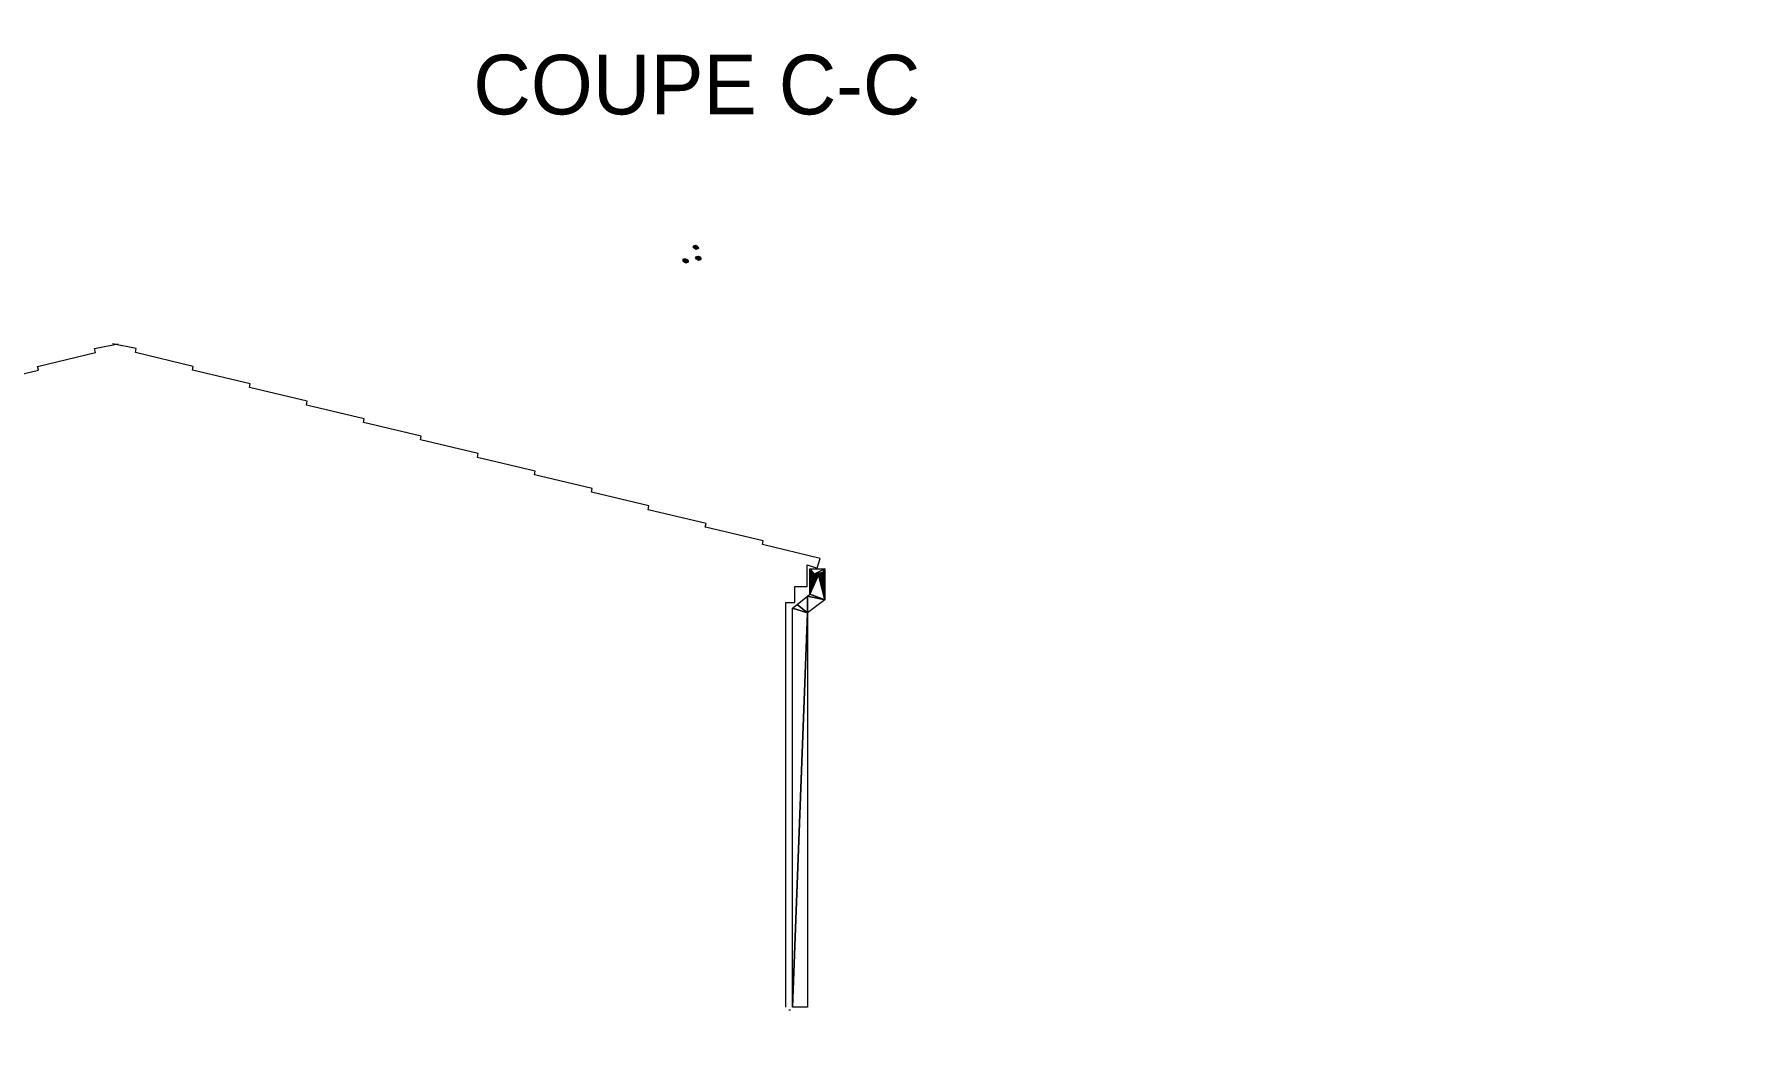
# Model space of a CAD drawing. Header units: metres. Extents: x -12536 to 12621, y -17191 to 9596.
# Drawn here: x -11442 to -10300, y -12545 to -11875 of the extents above; entities that cross this region are included whole.
import ezdxf
from ezdxf.enums import TextEntityAlignment as Align

# ---------------------------------------------------------------- set-up
doc = ezdxf.new("R2010")
doc.units = ezdxf.units.M
doc.header["$MEASUREMENT"] = 0
for name, color, linetype in [('Calque commun', 7, 'Continuous'), ('Cotations', 7, 'Continuous'), ('Textes', 7, 'Continuous')]:
    doc.layers.add(name, color=color, linetype=linetype)
doc.styles.add('Century Gothic15', font='GOTHIC.TTF', dxfattribs={"height": 0.18})

msp = doc.modelspace()

# ---------------------------------------------------------------- linework, layer by layer
at = {"layer": 'Calque commun', "color": 7, "linetype": 'Continuous', "lineweight": 5}
msp.add_line((-10934.565, -12529.818), (-10935.566, -12529.818), dxfattribs=at)
at = {"layer": 'Cotations', "color": 7, "linetype": 'Continuous', "lineweight": 5}
for points in [[(-11478.299, -12109.421, 0), (-11439.571, -12100.199, 0), (-11440.03, -12097.703, 0), (-11401.301, -12088.482, 0), (-11401.812, -12085.793, 0), (-11385.915, -12082.658, 0)], [(-10937.781, -12527.907, 0), (-10937.781, -12256.164, 0), (-10931.533, -12256.164, 0), (-10931.533, -12245.496, 0), (-10923.396, -12245.496, 0), (-10923.396, -12230.958, 0), (-10916.534, -12233.102, 0), (-10914.729, -12226.597, 0), (-10953.457, -12217.375, 0), (-10952.999, -12214.879, 0), (-10991.727, -12205.657, 0), (-10991.924, -12205.604, 0), (-10991.267, -12203.162, 0), (-11030.195, -12193.891, 0), (-11029.608, -12191.427, 0), (-11068.265, -12182.222, 0), (-11067.806, -12179.727, 0), (-11106.534, -12170.505, 0), (-11106.075, -12168.009, 0), (-11144.803, -12158.787, 0), (-11144.345, -12156.292, 0), (-11183.073, -12147.07, 0), (-11182.615, -12144.574, 0), (-11221.343, -12135.352, 0), (-11220.884, -12132.856, 0), (-11259.612, -12123.634, 0), (-11259.154, -12121.138, 0), (-11297.882, -12111.917, 0), (-11297.423, -12109.421, 0), (-11336.151, -12100.199, 0), (-11335.692, -12097.703, 0), (-11374.421, -12088.482, 0), (-11373.91, -12085.793, 0), (-11389.807, -12082.658, 0)]]:
    msp.add_polyline3d(points, dxfattribs=at)

# ---------------------------------------------------------------- texts
at = {"layer": 'Textes', "color": 5, "linetype": 'ByBlock', "lineweight": -2, "style": 'Century Gothic15'}
msp.add_text('COUPE C-C', height=40, dxfattribs=at).set_placement((-11147.526, -11888.513), align=Align.TOP_LEFT)

# ---------------------------------------------------------------- meshes
at = {"layer": 'Calque commun', "color": 7, "linetype": 'Continuous', "lineweight": 5}
mesh = msp.add_polyface(dxfattribs=at)
corners = [(-6255.473, -10253.272), (-12255.473, -10253.272), (-12255.473, -14453.272), (-6255.473, -14453.272)]
mesh.append_faces([[corners[k] for k in face] for face in [(0, 1, 2, 3)]], dxfattribs={"color": 7})
at = {"layer": 'Calque commun', "color": 86, "linetype": 'Continuous', "lineweight": 5}
mesh = msp.add_polyface(dxfattribs=at)
corners = [(-10997.189, -12016.876, -63.281), (-10996.781, -12018.844, -63.281), (-10998.07, -12019.32, -63.281), (-10996.441, -12017.555, -63.281), (-10996.374, -12018.233, -63.281), (-10998.139, -12016.401, -63.281), (-10999.293, -12018.437, -63.281), (-10999.293, -12016.468, -63.281), (-11000.04, -12017.351, -63.281)]
mesh.append_faces([[corners[k] for k in face] for face in [(6, 0, 2), (5, 6, 7), (3, 1, 0)]], dxfattribs={"vtx0": -1, "vtx1": -1, "color": 86})
mesh.append_faces([[corners[k] for k in face] for face in [(0, 1, 2)]], dxfattribs={"vtx0": -1, "vtx2": -1, "color": 86})
mesh.append_faces([[corners[k] for k in face] for face in [(5, 0, 6)]], dxfattribs={"vtx1": -1, "vtx2": -1, "color": 86})
mesh.append_faces([[corners[k] for k in face] for face in [(3, 4, 1), (6, 8, 7)]], dxfattribs={"vtx2": -1, "color": 86})
mesh = msp.add_polyface(dxfattribs=at)
corners = [(-11003.594, -12027.925, -63.281), (-11004.002, -12025.956, -63.281), (-11003.254, -12026.635, -63.281), (-11006.106, -12027.518, -63.281), (-11004.884, -12028.4, -63.281), (-11006.106, -12025.55, -63.281), (-11004.952, -12025.482, -63.281), (-11006.853, -12026.432, -63.281), (-11003.187, -12027.314, -63.281)]
mesh.append_faces([[corners[k] for k in face] for face in [(0, 2, 8)]], dxfattribs={"vtx0": -1, "color": 86})
mesh.append_faces([[corners[k] for k in face] for face in [(3, 1, 4)]], dxfattribs={"vtx0": -1, "vtx1": -1, "color": 86})
mesh.append_faces([[corners[k] for k in face] for face in [(0, 1, 2), (3, 6, 1)]], dxfattribs={"vtx0": -1, "vtx2": -1, "color": 86})
mesh.append_faces([[corners[k] for k in face] for face in [(0, 4, 1), (5, 6, 3)]], dxfattribs={"vtx1": -1, "vtx2": -1, "color": 86})
mesh.append_faces([[corners[k] for k in face] for face in [(3, 7, 5)]], dxfattribs={"vtx2": -1, "color": 86})
mesh = msp.add_polyface(dxfattribs=at)
corners = [(-10997.59, -12025.815, -63.281), (-10996.435, -12023.779, -63.281), (-10995.485, -12024.254, -63.281), (-10998.336, -12024.73, -63.281), (-10997.59, -12023.847, -63.281), (-10994.738, -12024.933, -63.281), (-10994.67, -12025.612, -63.281), (-10995.077, -12026.223, -63.281), (-10996.368, -12026.697, -63.281)]
mesh.append_faces([[corners[k] for k in face] for face in [(0, 2, 8), (5, 7, 2)]], dxfattribs={"vtx0": -1, "vtx1": -1, "color": 86})
mesh.append_faces([[corners[k] for k in face] for face in [(0, 1, 2), (2, 7, 8), (0, 4, 1)]], dxfattribs={"vtx0": -1, "vtx2": -1, "color": 86})
mesh.append_faces([[corners[k] for k in face] for face in [(0, 3, 4), (5, 6, 7)]], dxfattribs={"vtx2": -1, "color": 86})
at = {"layer": 'Calque commun', "color": 8, "linetype": 'Continuous', "lineweight": 5}
mesh = msp.add_polyface(dxfattribs=at)
corners = [(-10915.688, -12237.68), (-10911.533, -12254.481), (-10921.533, -12250.657), (-10920.663, -12235.63), (-10920.307, -12236.071), (-10919.461, -12236.822), (-10918.981, -12237.123), (-10914.6, -12237.368), (-10915.135, -12237.554), (-10916.251, -12237.743), (-10911.664, -12234.108), (-10911.533, -12233.556), (-10923.11, -12263.146), (-10933.11, -12527.907), (-10933.109, -12260.024), (-10921.405, -12234.108), (-10921.214, -12234.642), (-10913.608, -12236.822), (-10914.089, -12237.123), (-10923.11, -12527.907), (-10930.164, -12257.641), (-10923.11, -12251.932), (-10918.469, -12237.368), (-10917.934, -12237.554), (-10913.164, -12236.47), (-10912.762, -12236.071), (-10920.966, -12235.151), (-10919.905, -12236.47), (-10916.818, -12237.743), (-10911.855, -12234.642), (-10917.381, -12237.68), (-10912.406, -12235.63), (-10921.534, -12233.556), (-10912.103, -12235.151)]
mesh.append_faces([[corners[k] for k in face] for face in [(7, 1, 8), (0, 2, 9), (17, 1, 18), (9, 2, 28), (10, 1, 29), (2, 1, 21), (31, 1, 25), (12, 21, 1), (29, 1, 33), (30, 2, 23)]], dxfattribs={"vtx0": -1, "vtx1": -1, "color": 8})
mesh.append_faces([[corners[k] for k in face] for face in [(0, 1, 2)]], dxfattribs={"vtx0": -1, "vtx1": -1, "vtx2": -1, "color": 8})
mesh.append_faces([[corners[k] for k in face] for face in [(2, 5, 6), (12, 13, 14), (2, 15, 16), (12, 20, 21), (2, 22, 23), (1, 24, 25), (2, 16, 26), (2, 6, 22), (2, 4, 27), (12, 14, 20), (2, 27, 5), (2, 26, 3)]], dxfattribs={"vtx0": -1, "vtx2": -1, "color": 8})
mesh.append_faces([[corners[k] for k in face] for face in [(3, 4, 2), (17, 24, 1), (0, 8, 1), (7, 18, 1), (30, 28, 2), (31, 33, 1)]], dxfattribs={"vtx1": -1, "vtx2": -1, "color": 8})
mesh.append_faces([[corners[k] for k in face] for face in [(10, 11, 1), (12, 19, 13), (2, 32, 15)]], dxfattribs={"vtx2": -1, "color": 8})
mesh = msp.add_polyface(dxfattribs=at)
corners = [(-10919.395, -12236.872), (-10918.692, -12237.273), (-10919.051, -12237.086), (-10914.749, -12237.43), (-10915.527, -12237.654), (-10914.376, -12237.273), (-10916.331, -12237.75), (-10921.331, -12234.34), (-10921.448, -12233.952), (-10921.534, -12233.556), (-10920.025, -12236.363), (-10920.308, -12236.073), (-10912.76, -12236.073), (-10913.673, -12236.872), (-10921.005, -12235.081), (-10920.567, -12235.761), (-10911.534, -12233.556), (-10912.501, -12235.761), (-10912.062, -12235.081), (-10912.268, -12235.43), (-10911.737, -12234.34), (-10911.62, -12233.952), (-10916.736, -12237.75), (-10917.54, -12237.654), (-10918.318, -12237.43), (-10915.927, -12237.718), (-10913.348, -12236.63), (-10920.8, -12235.43), (-10917.14, -12237.718), (-10914.016, -12237.086), (-10911.885, -12234.717), (-10921.183, -12234.717), (-10917.934, -12237.558), (-10915.134, -12237.558), (-10913.043, -12236.363), (-10919.72, -12236.63)]
mesh.append_faces([[corners[k] for k in face] for face in [(0, 1, 2), (17, 18, 19), (20, 16, 21), (6, 4, 25), (7, 14, 31), (24, 23, 32)]], dxfattribs={"vtx0": -1, "color": 8})
mesh.append_faces([[corners[k] for k in face] for face in [(3, 4, 5), (12, 18, 17)]], dxfattribs={"vtx0": -1, "vtx1": -1, "color": 8})
mesh.append_faces([[corners[k] for k in face] for face in [(6, 5, 4), (12, 13, 5), (12, 1, 16), (14, 9, 1), (22, 23, 1), (12, 5, 1), (20, 18, 16), (0, 11, 1), (7, 9, 14), (14, 1, 11), (12, 16, 18), (6, 1, 5)]], dxfattribs={"vtx0": -1, "vtx1": -1, "vtx2": -1, "color": 8})
mesh.append_faces([[corners[k] for k in face] for face in [(0, 10, 11), (14, 11, 15), (12, 26, 13), (1, 9, 16)]], dxfattribs={"vtx0": -1, "vtx2": -1, "color": 8})
mesh.append_faces([[corners[k] for k in face] for face in [(6, 22, 1), (24, 1, 23)]], dxfattribs={"vtx1": -1, "vtx2": -1, "color": 8})
mesh.append_faces([[corners[k] for k in face] for face in [(7, 8, 9), (15, 27, 14), (22, 28, 23), (13, 29, 5), (20, 30, 18), (3, 33, 4), (12, 34, 26), (0, 35, 10)]], dxfattribs={"vtx2": -1, "color": 8})

doc.saveas('drawing.dxf')
